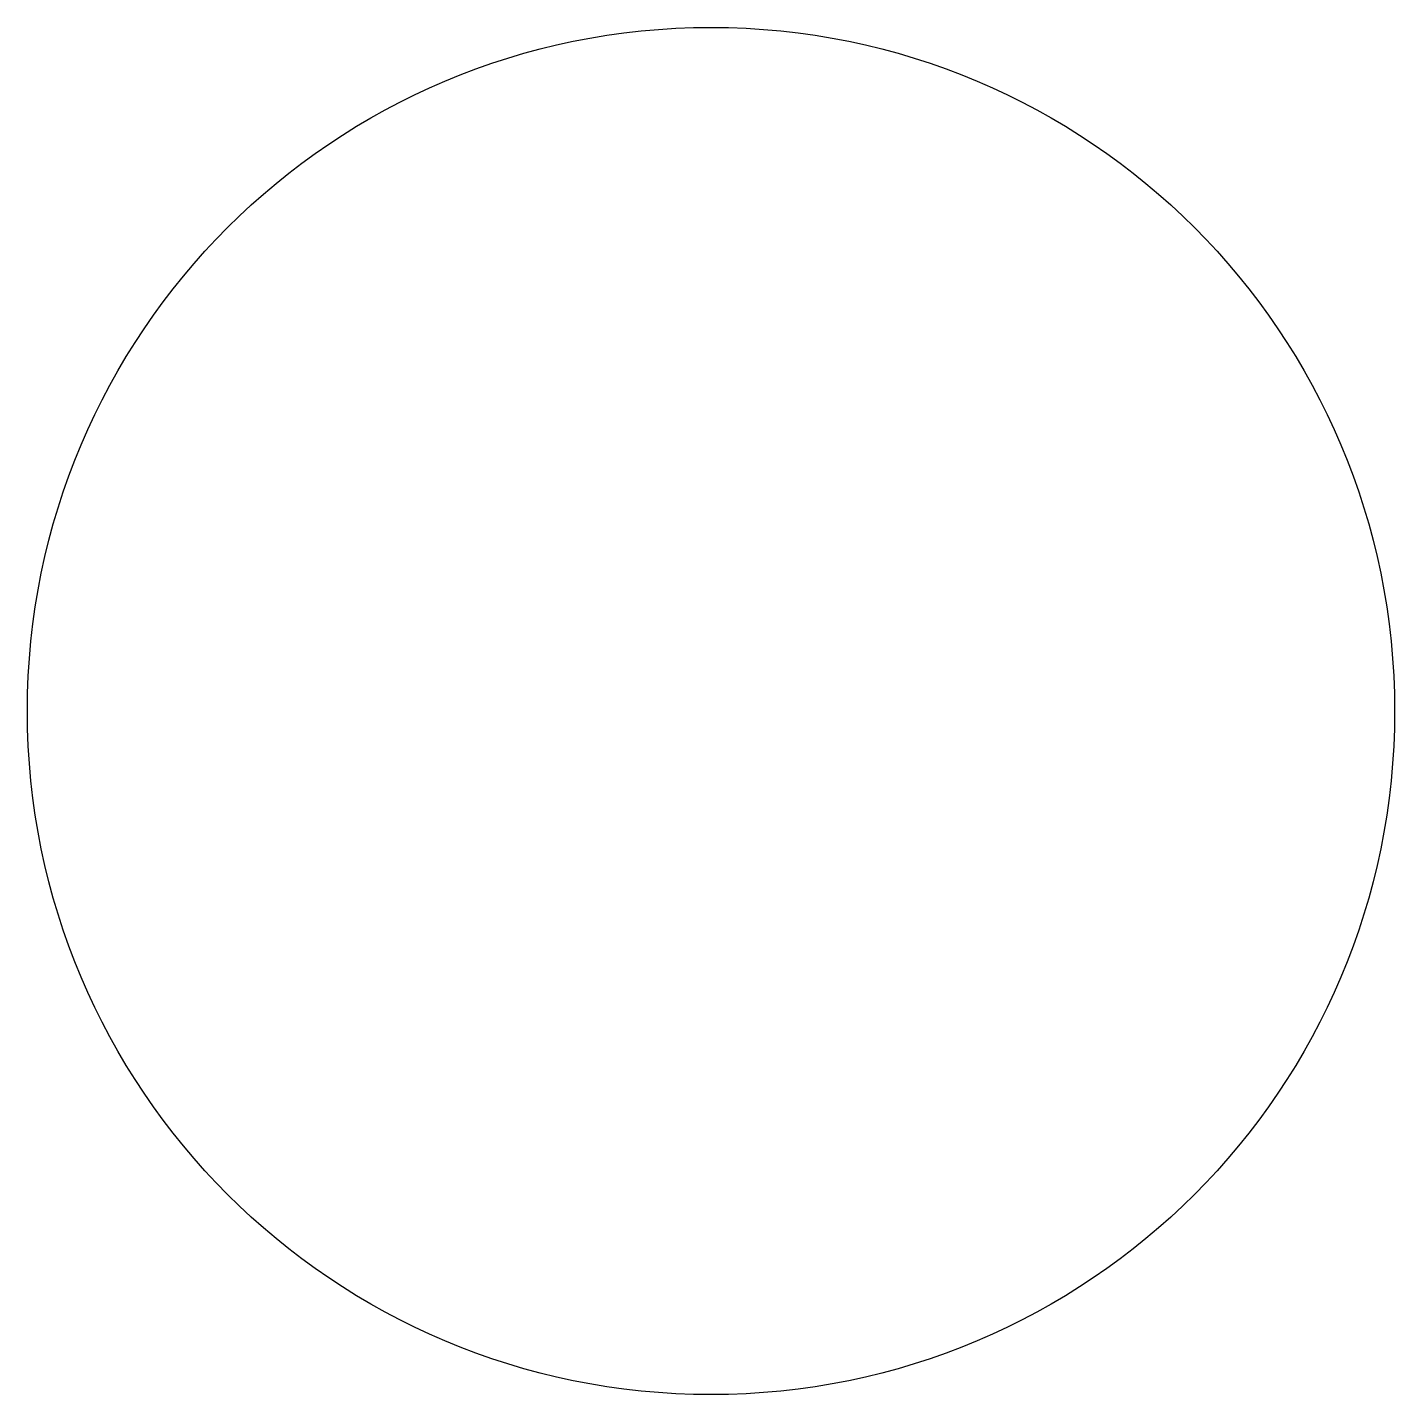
# Model space of a CAD drawing. Header units: millimetres. Extents: x 102.5 to 137.5, y 7.5 to 42.5.
import ezdxf

# ---------------------------------------------------------------- set-up
doc = ezdxf.new("R2010")
doc.units = ezdxf.units.MM

msp = doc.modelspace()

# ---------------------------------------------------------------- linework, layer by layer
msp.add_circle((120, 25), 17.5)

doc.saveas('drawing.dxf')
